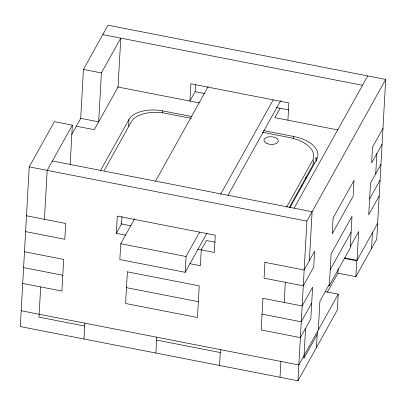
<?xml version="1.0" encoding="UTF-8"?>
<svg xmlns="http://www.w3.org/2000/svg" width="406" height="406" viewBox="0 0 406 406"><rect width="100%" height="100%" fill="white"/><g stroke="black" fill="none" stroke-linecap="round" stroke-linejoin="round"><path stroke-width="0.61" d="M70.147 164.663L72.354 125.16L54.389 121.648L29.227 166.876L20.3 326.571L297.968 380.777L337.371 309.951L338.254 294.127L325.242 291.584M40.681 286.915L38.991 317.127L84.722 326.059M44.462 219.296L47.192 170.383L72.354 125.16M71.73 134.472L80.708 118.339L83.443 69.426L108.032 25.223L385.7 79.429L376.773 239.124L355.884 276.669L337.919 273.162L327.292 292.259M84.001 339.005L84.884 323.181M76.338 126.19L94.309 129.702L118.044 87.031L120.78 38.118L101.409 72.933L98.673 121.851L80.708 118.339M125.662 235.15L116.329 233.328L117.293 216.063L215.292 235.196L214.327 252.461L197.544 249.182M121.962 216.545L121.551 223.939L116.329 233.328M134.589 218.814L120.729 243.732L119.841 259.556L185.177 272.309L207.05 232.993M128.595 126.362L128.986 119.44A27.248 14.52 3.2 0 1 162.715 110.889L191.957 116.598M162.603 112.868L162.715 110.889M155.868 353.032L156.752 337.208M287.91 120.196L288.874 102.931L190.876 83.798L189.912 101.064L195.134 91.675L195.509 84.895M185.177 272.309L186.06 256.485L199.615 232.12M219.565 365.471L220.453 349.647M293.269 138.375L293.381 136.401L263.514 130.57M279.998 377.27L280.886 361.441M284.185 302.46L285.311 282.317M297.968 380.777L306.895 221.082L385.7 79.429M305.601 328.231L303.911 358.442L317.203 334.549M309.382 260.611L312.118 211.699L52.415 160.999M316.482 347.495L317.365 331.672M318.314 329.966L319.923 301.191L329.418 284.124M329.337 285.565L331.108 253.912L351.997 216.368L350.226 248.015L329.337 285.565L328.099 285.322M337.919 273.162L338.162 268.731M355.884 276.669L356.767 260.845L377.656 223.3M371.551 248.513L372.434 232.684M375.733 173.702L376.859 153.559M100.5 170.642L128.986 119.44M104.24 170.424L131.3 121.785A27.248 14.52 3.2 0 1 165.029 113.233L191.292 118.359M155.539 181.152L208.222 86.458M220.565 194.464L273.248 99.764M227.999 195.337L280.683 100.642M280.064 108.26L274.842 117.644L337.924 129.961M286.687 207.024L312.336 160.913A34.058 18.148 3.2 0 0 289.163 137.467L262.306 132.224M289.245 207.598L312.016 166.668A34.058 18.148 3.2 0 0 313.219 159.939M290.001 207.567L316.553 159.842A34.058 18.148 3.2 0 0 293.381 136.401M294.152 208.187L367.734 75.922M382.965 128.347L372.52 147.119L371.637 162.943L382.082 144.171M380.955 164.313L370.511 183.086L368.739 214.738L379.184 195.966M311.707 303.018L301.267 321.791L262.063 314.137M330.225 269.736L351.109 232.191M369.627 198.91L380.072 180.137M350.307 246.579L358.66 231.557L357.052 260.332L344.664 257.911M338.254 294.127L298.852 364.948L21.183 310.742M102.809 34.611L362.512 85.311M83.443 69.426L101.409 72.933M195.134 91.675L205.086 93.619M276.349 107.534L288.778 109.96M117.496 86.925L199.265 102.891M29.227 166.876L306.895 221.082M344.379 258.424L356.767 260.845M121.008 223.838L130.905 225.766M215.195 242.225L206.481 240.525L201.259 249.908L200.376 265.737L189.846 263.677M26.491 215.789L65.696 223.442L64.808 239.271L25.608 231.618M120.729 243.732L186.06 256.485M24.482 251.756L63.681 259.409L61.915 291.061L22.711 283.408M23.599 267.584L62.798 275.238M126.499 287.671L198.367 301.704M156.589 340.086L220.291 352.525M316.264 161.03L315.98 157.376L316.198 161.146M305.312 177.204A34.058 18.148 3.2 0 1 306.774 178.051M301.191 185.74A34.058 18.148 3.2 0 1 302.155 186.313M313.229 162.161A34.058 18.148 3.2 0 1 314.345 163.486M127.382 271.847L125.611 303.495L197.478 317.528L199.25 285.875L127.382 271.847M262.951 298.314L261.18 329.961L300.379 337.614L310.823 318.842L312.595 287.194L302.15 305.967L262.951 298.314M264.961 262.347L264.078 278.171L303.277 285.824L313.721 267.052L314.604 251.223L304.16 270L264.961 262.347M333.118 217.946L332.235 233.77L353.124 196.225L354.007 180.401L333.118 217.946M267.067 143.587A7.227 3.852 3.2 0 0 278.338 141.156A7.227 3.852 3.2 0 0 268.021 136.969A7.227 3.852 3.2 0 0 267.067 143.587"/></g></svg>
